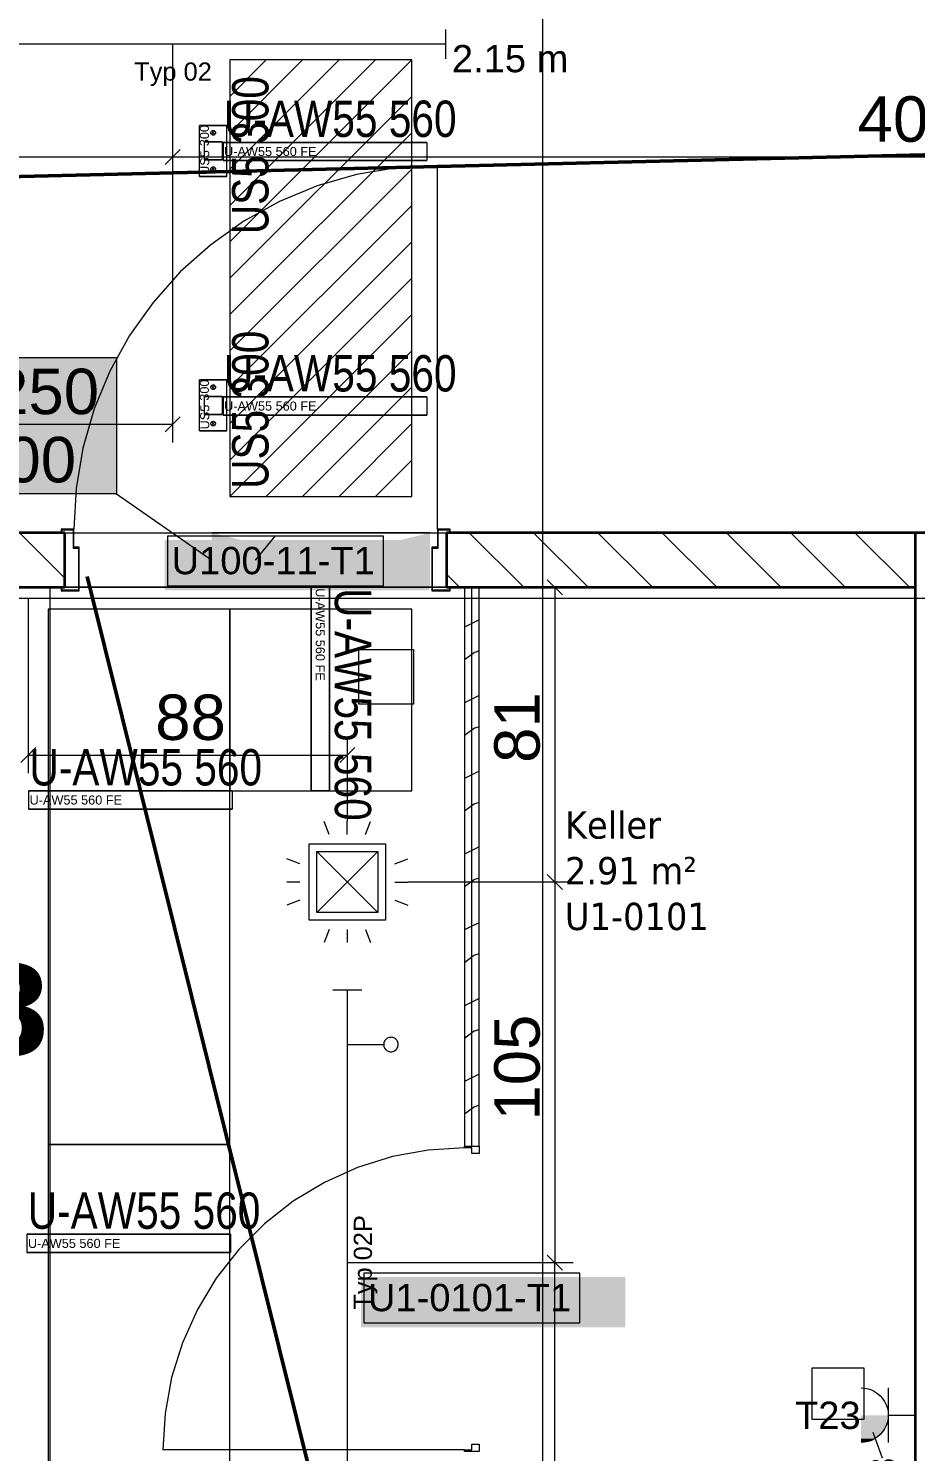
# Model space of a CAD drawing. Extents: x -1132 to 613, y -179 to 712.
# Drawn here: x -341.1 to -292.3, y 214.3 to 292.6 of the extents above; entities that cross this region are included whole.
import ezdxf
from ezdxf.lldxf.tags import DXFTag

# ---------------------------------------------------------------- set-up
doc = ezdxf.new("R2010")
doc.units = 0
doc.layers.get('0').update_dxf_attribs({"lineweight": 13})
for name, color, linetype, lineweight in [('A-AREA-____-IDEN', 7, 'Continuous', 5), ('A-DOOR-____-IDEN', 7, 'Continuous', 5), ('A-DOOR-____-OTLN', 7, 'Continuous', 9), ('A-DOOR-FRAM-MCUT', 7, 'Continuous', 9), ('A-DOOR-OPNG-OTLN', 7, 'Continuous', 9), ('A-FLOR-____-OTLN', 7, 'Continuous', 9), ('A-FLOR-____-OVHD', 7, 'Strichpunkt - Fein', 9), ('A-WALL-____-MCUT', 7, 'Continuous', 35), ('A-WALL-____-PATT', 7, 'Continuous', 35), ('A-WALL-FNSH-MCUT', 7, 'Continuous', 35), ('S-GRID-____-OTLN', 7, 'Continuous', 5)]:
    doc.layers.add(name, color=color, linetype=linetype, lineweight=lineweight)
for name, color, linetype, lineweight, true_color in [('EL01_VVV_Mass', 7, 'Continuous', 13, 0xb2b200), ('EL01_WAN_Aussparung Wand', 7, 'Continuous', 13, 0x7f5f3f), ('EL01_WAN_Aussparung Wand Text', 7, 'Continuous', 13, 0x7f5f3f), ('EL01_WAN_Kraft', 1, 'Continuous', 13, 0xff0000), ('EL01_WAN_Leuchten', 7, 'Continuous', 13, 0x0080ff), ('EL01_WAN_Leuchtentyp', 7, 'Continuous', 13, 0x0099ff), ('EL01_WAN_Licht', 7, 'Continuous', 13, 0x0080ff), ('EL01_WAN_Trassen', 40, 'Continuous', 13, 0xffbf00), ('EL01_WAN_Trassen Befestigung', 7, 'Continuous', 13, 0xb2b200), ('S-GRID-____-IDEN', 7, 'Continuous', 9, 0x5555aa), ('X_Geometrie', 3, 'Continuous', 50, 0x00ff00)]:
    doc.layers.add(name, color=color, linetype=linetype, lineweight=lineweight, true_color=true_color)
doc.styles.get("Standard").update_dxf_attribs({"font": 'arial.ttf'})
tags = doc.linetypes.add('_Rasterlinie_', pattern=[0.375, 0.2, -0.05, 0.075, -0.05]).pattern_tags.tags
tags[10:11] = [DXFTag(74, 4), DXFTag(75, 0), DXFTag(340, '0'), DXFTag(46, 1.0), DXFTag(50, 0.0), DXFTag(44, 0.0), DXFTag(45, 0.0)]
tags[8:9] = [DXFTag(74, 4), DXFTag(75, 0), DXFTag(340, '0'), DXFTag(46, 1.0), DXFTag(50, 0.0), DXFTag(44, 0.0), DXFTag(45, 0.0)]
tags[6:7] = [DXFTag(74, 4), DXFTag(75, 0), DXFTag(340, '0'), DXFTag(46, 1.0), DXFTag(50, 0.0), DXFTag(44, 0.0), DXFTag(45, 0.0)]
tags[4:5] = [DXFTag(74, 4), DXFTag(75, 0), DXFTag(340, '0'), DXFTag(46, 1.0), DXFTag(50, 0.0), DXFTag(44, 0.0), DXFTag(45, 0.0)]
tags = doc.linetypes.add('Grundrissdarstellung Sturz', pattern=[0.25, 0.15, -0.05, 0, -0.05]).pattern_tags.tags
tags[10:11] = [DXFTag(74, 4), DXFTag(75, 0), DXFTag(340, '0'), DXFTag(46, 1.0), DXFTag(50, 0.0), DXFTag(44, 0.0), DXFTag(45, 0.0)]
tags[8:9] = [DXFTag(74, 4), DXFTag(75, 0), DXFTag(340, '0'), DXFTag(46, 1.0), DXFTag(50, 0.0), DXFTag(44, 0.0), DXFTag(45, 0.0)]
tags[6:7] = [DXFTag(74, 4), DXFTag(75, 0), DXFTag(340, '0'), DXFTag(46, 1.0), DXFTag(50, 0.0), DXFTag(44, 0.0), DXFTag(45, 0.0)]
tags[4:5] = [DXFTag(74, 4), DXFTag(75, 0), DXFTag(340, '0'), DXFTag(46, 1.0), DXFTag(50, 0.0), DXFTag(44, 0.0), DXFTag(45, 0.0)]
tags = doc.linetypes.add('Strichpunkt - Fein', pattern=[0.2, 0.1, -0.05, 0, -0.05]).pattern_tags.tags
tags[10:11] = [DXFTag(74, 4), DXFTag(75, 0), DXFTag(340, '0'), DXFTag(46, 1.0), DXFTag(50, 0.0), DXFTag(44, 0.0), DXFTag(45, 0.0)]
tags[8:9] = [DXFTag(74, 4), DXFTag(75, 0), DXFTag(340, '0'), DXFTag(46, 1.0), DXFTag(50, 0.0), DXFTag(44, 0.0), DXFTag(45, 0.0)]
tags[6:7] = [DXFTag(74, 4), DXFTag(75, 0), DXFTag(340, '0'), DXFTag(46, 1.0), DXFTag(50, 0.0), DXFTag(44, 0.0), DXFTag(45, 0.0)]
tags[4:5] = [DXFTag(74, 4), DXFTag(75, 0), DXFTag(340, '0'), DXFTag(46, 1.0), DXFTag(50, 0.0), DXFTag(44, 0.0), DXFTag(45, 0.0)]

# ---------------------------------------------------------------- blocks, each defined once
blk = doc.blocks.new('Referenz-A0UNPDE96I', base_point=(-1115.886, -117.372))
at = {"layer": 'A-DOOR-____-IDEN', "color": 0, "linetype": 'Continuous', "ltscale": 0.13}
for p, q in [((-333.435, 264.715), (-321.595, 264.715)), ((-333.435, 261.935), (-333.435, 264.715)), ((-328.615, 263.378), (-327.515, 264.715)), ((-321.595, 264.715), (-321.595, 261.935)), ((-321.595, 261.935), (-333.435, 261.935)), ((-322.636, 224.181), (-310.796, 224.181)), ((-322.636, 221.401), (-322.636, 224.181)), ((-310.796, 224.181), (-310.796, 221.401)), ((-310.796, 221.401), (-322.636, 221.401))]:
    blk.add_line(p, q, dxfattribs=at)
at = {"layer": 'A-DOOR-____-IDEN', "color": 7, "linetype": 'Continuous', "ltscale": 0.13, "true_color": 0xffffff}
for points in [[(-333.61, 261.712), (-319.071, 261.712), (-333.61, 264.471)], [(-319.071, 261.712), (-333.61, 264.471), (-319.071, 264.471)], [(-322.811, 221.179), (-308.272, 221.179), (-322.811, 223.938)], [(-308.272, 221.179), (-322.811, 223.938), (-308.272, 223.938)]]:
    blk.add_solid(points, dxfattribs=at)
at = {"layer": 'A-DOOR-____-OTLN', "color": 0, "linetype": 'Grundrissdarstellung Sturz', "ltscale": 0.13}
for p, q in [((-339.115, 264.878), (-318.115, 264.878)), ((-339.115, 261.878), (-318.115, 261.878))]:
    blk.add_line(p, q, dxfattribs=at)
at = {"layer": 'A-DOOR-FRAM-MCUT', "color": 0, "linetype": 'Continuous', "ltscale": 0.13}
for p, q in [((-338.615, 265.078), (-339.315, 265.078)), ((-339.315, 265.078), (-339.315, 264.878)), ((-339.315, 264.878), (-339.275, 264.878)), ((-339.275, 264.878), (-339.275, 265.038)), ((-339.275, 265.038), (-338.655, 265.038)), ((-338.655, 265.038), (-338.655, 264.038)), ((-338.615, 264.078), (-338.615, 265.078)), ((-317.915, 265.078), (-318.615, 265.078)), ((-318.615, 265.078), (-318.615, 264.078)), ((-318.575, 264.038), (-318.575, 265.038)), ((-318.575, 265.038), (-317.955, 265.038)), ((-317.955, 265.038), (-317.955, 264.878)), ((-317.955, 264.878), (-317.915, 264.878)), ((-317.915, 264.878), (-317.915, 265.078)), ((-338.655, 264.038), (-338.355, 264.038)), ((-338.315, 264.078), (-338.615, 264.078)), ((-338.355, 264.038), (-338.355, 261.718)), ((-338.315, 261.678), (-338.315, 264.078)), ((-318.615, 264.078), (-318.915, 264.078)), ((-318.915, 264.078), (-318.915, 261.678)), ((-318.875, 261.718), (-318.875, 264.038)), ((-318.875, 264.038), (-318.575, 264.038)), ((-339.275, 261.878), (-339.315, 261.878)), ((-339.315, 261.878), (-339.315, 261.678)), ((-339.315, 261.678), (-338.315, 261.678)), ((-339.275, 261.718), (-339.275, 261.878)), ((-338.355, 261.718), (-339.275, 261.718)), ((-318.915, 261.678), (-317.915, 261.678)), ((-317.955, 261.718), (-318.875, 261.718)), ((-317.915, 261.878), (-317.955, 261.878)), ((-317.955, 261.878), (-317.955, 261.718)), ((-317.915, 261.678), (-317.915, 261.878)), ((-317.115, 231.145), (-316.315, 231.145)), ((-317.115, 231.045), (-317.115, 231.145)), ((-316.715, 231.045), (-317.115, 231.045)), ((-316.715, 230.745), (-316.715, 231.045)), ((-316.315, 231.145), (-316.315, 230.745)), ((-316.315, 230.745), (-316.715, 230.745)), ((-316.715, 214.745), (-316.315, 214.745)), ((-316.715, 214.445), (-316.715, 214.745)), ((-316.315, 214.745), (-316.315, 214.345)), ((-317.115, 214.445), (-316.715, 214.445)), ((-317.115, 214.345), (-317.115, 214.445)), ((-316.315, 214.345), (-317.115, 214.345))]:
    blk.add_line(p, q, dxfattribs=at)
at = {"layer": 'A-DOOR-OPNG-OTLN', "color": 0, "linetype": 'Continuous', "ltscale": 0.13}
for p, q in [((-320.854, 284.953), (-323.065, 284.577)), ((-318.615, 285.078), (-320.854, 284.953)), ((-318.615, 265.078), (-318.615, 285.078)), ((-323.065, 284.577), (-325.22, 283.956)), ((-325.22, 283.956), (-327.292, 283.098)), ((-327.292, 283.098), (-329.255, 282.013)), ((-329.255, 282.013), (-331.084, 280.715)), ((-331.084, 280.715), (-332.757, 279.22)), ((-332.757, 279.22), (-334.251, 277.548)), ((-334.251, 277.548), (-335.549, 275.719)), ((-335.549, 275.719), (-336.634, 273.756)), ((-336.634, 273.756), (-337.492, 271.684)), ((-337.492, 271.684), (-338.113, 269.529)), ((-338.113, 269.529), (-338.489, 267.318)), ((-338.489, 267.318), (-338.615, 265.078)), ((-319.116, 230.924), (-321.087, 230.563)), ((-317.115, 231.045), (-319.116, 230.924)), ((-321.087, 230.563), (-323.001, 229.966)), ((-323.001, 229.966), (-324.829, 229.144)), ((-324.829, 229.144), (-326.545, 228.107)), ((-326.545, 228.107), (-328.122, 226.87)), ((-328.122, 226.87), (-329.54, 225.453)), ((-329.54, 225.453), (-330.776, 223.875)), ((-330.776, 223.875), (-331.813, 222.159)), ((-331.813, 222.159), (-332.636, 220.331)), ((-332.636, 220.331), (-333.232, 218.418)), ((-333.232, 218.418), (-333.594, 216.446)), ((-333.594, 216.446), (-333.715, 214.445)), ((-317.115, 214.445), (-333.715, 214.445))]:
    blk.add_line(p, q, dxfattribs=at)
at = {"layer": 'A-FLOR-____-OTLN', "color": 0, "linetype": 'Continuous', "ltscale": 0.13}
for p, q in [((-339.115, 264.878), (-338.655, 264.878)), ((-338.615, 264.878), (-318.615, 264.878)), ((-318.575, 264.878), (-318.115, 264.878)), ((-338.355, 261.878), (-339.115, 261.878)), ((-318.915, 261.878), (-338.315, 261.878)), ((-318.115, 261.878), (-318.875, 261.878))]:
    blk.add_line(p, q, dxfattribs=at)
at = {"layer": 'A-FLOR-____-OVHD', "color": 0, "linetype": 'Strichpunkt - Fein', "ltscale": 0.13}
blk.add_line((-339.915, 149.278), (-339.915, 261.878), dxfattribs=at)
at = {"layer": 'A-WALL-____-MCUT', "color": 0, "linetype": 'Continuous', "ltscale": 0.35}
for p, q in [((-339.115, 264.878), (-362.115, 264.878)), ((-339.115, 261.878), (-339.115, 264.878)), ((-318.115, 264.878), (-318.115, 261.878)), ((-129.215, 264.878), (-318.115, 264.878)), ((-292.315, 78.478), (-292.315, 264.878)), ((-362.115, 261.878), (-339.115, 261.878)), ((-318.115, 261.878), (-292.315, 261.878))]:
    blk.add_line(p, q, dxfattribs=at)
at = {"layer": 'A-WALL-____-MCUT', "color": 0, "linetype": 'Continuous', "lineweight": 9, "ltscale": 0.13}
blk.add_line((-316.715, 231.145), (-316.715, 261.878), dxfattribs=at)
at = {"layer": 'A-WALL-____-PATT', "color": 0, "linetype": 'Continuous', "lineweight": 9, "ltscale": 0.13}
for p, q in [((-341.608, 264.878), (-339.115, 262.385)), ((-316.86, 264.878), (-313.86, 261.878)), ((-313.324, 264.878), (-310.324, 261.878)), ((-309.789, 264.878), (-306.789, 261.878)), ((-306.253, 264.878), (-303.253, 261.878)), ((-302.717, 264.878), (-299.717, 261.878)), ((-299.182, 264.878), (-296.182, 261.878)), ((-295.646, 264.878), (-292.646, 261.878)), ((-318.115, 262.598), (-317.395, 261.878)), ((-316.715, 259.891), (-317.115, 259.691)), ((-316.315, 260.091), (-316.715, 259.891)), ((-316.57, 258.298), (-316.715, 258.189)), ((-316.315, 258.375), (-316.555, 258.295)), ((-316.715, 258.189), (-317.115, 257.889)), ((-316.715, 255.726), (-317.115, 255.526)), ((-316.315, 255.926), (-316.715, 255.726)), ((-316.715, 254.024), (-317.115, 253.724)), ((-316.57, 254.133), (-316.715, 254.024)), ((-316.315, 254.21), (-316.555, 254.13)), ((-316.715, 251.561), (-317.115, 251.361)), ((-316.315, 251.761), (-316.715, 251.561)), ((-316.715, 249.859), (-317.115, 249.559)), ((-316.569, 249.968), (-316.715, 249.859)), ((-316.315, 250.045), (-316.555, 249.965)), ((-316.715, 247.396), (-317.115, 247.196)), ((-316.315, 247.596), (-316.715, 247.396)), ((-316.569, 245.804), (-316.715, 245.694)), ((-316.315, 245.881), (-316.555, 245.801)), ((-316.715, 245.694), (-317.115, 245.394)), ((-316.315, 243.432), (-316.715, 243.232)), ((-316.715, 243.232), (-317.115, 243.032)), ((-316.715, 241.529), (-317.115, 241.229)), ((-316.568, 241.639), (-316.715, 241.529)), ((-316.315, 241.716), (-316.554, 241.636)), ((-316.715, 239.067), (-317.115, 238.867)), ((-316.315, 239.267), (-316.715, 239.067)), ((-316.715, 237.364), (-317.115, 237.064)), ((-316.568, 237.474), (-316.715, 237.364)), ((-316.315, 237.551), (-316.554, 237.471)), ((-316.715, 234.902), (-317.115, 234.702)), ((-316.315, 235.102), (-316.715, 234.902)), ((-316.567, 233.31), (-316.715, 233.199)), ((-316.315, 233.386), (-316.554, 233.307)), ((-316.715, 233.199), (-317.115, 232.899))]:
    blk.add_line(p, q, dxfattribs=at)
at = {"layer": 'A-WALL-FNSH-MCUT', "color": 0, "linetype": 'Continuous', "lineweight": 9, "ltscale": 0.13}
for p, q in [((-317.115, 261.878), (-317.115, 231.145)), ((-316.315, 231.145), (-316.315, 261.878)), ((-317.115, 231.145), (-316.315, 231.145))]:
    blk.add_line(p, q, dxfattribs=at)
at = {"layer": 'S-GRID-____-OTLN', "color": 0, "linetype": '_Rasterlinie_', "ltscale": 0.13}
for p, q in [((-312.815, -113.603), (-312.815, 631.478)), ((-1107.612, 261.278), (119.376, 261.278))]:
    blk.add_line(p, q, dxfattribs=at)
at = {"layer": 'X_Geometrie', "color": 0, "linetype": 'Continuous', "ltscale": 0.5}
for p, q in [((-1107.612, 266.122), (-130.744, 289.528)), ((-337.869, 262.472), (-292.753, 81.17))]:
    blk.add_line(p, q, dxfattribs=at)
at = {"layer": 'A-AREA-____-IDEN', "color": 0, "linetype": 'Continuous', "ltscale": 0.13, "char_height": 1.5, "attachment_point": 1}
for s, insert in [('{\\W0.9;\\fVerdana;Keller}', (-311.602, 249.554)), ('{\\W0.9;\\fVerdana;2.91 m²}', (-311.602, 247.041)), ('{\\W0.9;\\fVerdana;U1-0101}', (-311.602, 244.527))]:
    blk.add_mtext(s, dxfattribs=dict(at, insert=insert))
at = {"layer": 'A-DOOR-____-IDEN', "color": 0, "linetype": 'Continuous', "ltscale": 0.13, "char_height": 1.5, "attachment_point": 1}
for s, insert in [('{\\fArial;U100-11-T1}', (-333.235, 264.096)), ('{\\fArial;U1-0101-T1}', (-322.436, 223.563))]:
    blk.add_mtext(s, dxfattribs=dict(at, insert=insert))
at = {"layer": 'S-GRID-____-IDEN', "color": 0, "linetype": 'Continuous', "lineweight": 5, "ltscale": 0.13, "insert": (-349.545, 241.161), "char_height": 5, "attachment_point": 1}
blk.add_mtext('{\\fVerdana|b1|i0;S8}', dxfattribs=at)
blk = doc.blocks.new('IfcObject-A0UNPDK96I', base_point=(-325.557, 249.326))
at = {"layer": 'EL01_WAN_Trassen', "linetype": 'ByBlock', "lineweight": -2, "ltscale": 0.13}
for p, q in [((-324.557, 261.878), (-325.557, 261.878)), ((-324.557, 261.878), (-325.557, 261.878)), ((-325.557, 261.878), (-325.557, 250.678)), ((-325.557, 250.678), (-325.557, 261.878)), ((-325.557, 261.878), (-325.557, 261.878)), ((-324.557, 261.878), (-324.557, 250.678)), ((-324.557, 250.678), (-324.557, 261.878)), ((-324.557, 261.878), (-324.557, 261.878)), ((-324.557, 250.678), (-325.557, 250.678)), ((-324.557, 250.678), (-325.557, 250.678)), ((-325.557, 250.678), (-325.557, 250.678)), ((-324.557, 250.678), (-324.557, 250.678))]:
    blk.add_line(p, q, dxfattribs=at)
at = {"layer": 'EL01_WAN_Trassen', "lineweight": -2, "attachment_point": 1, "rotation": 270}
for s, insert, char_height in [('{\\fArial;U-AW55 560 FE}', (-324.807, 261.823), 0.5), ('{\\W0.8;\\fArial;U-AW55 560}', (-322.257, 261.832), 2)]:
    blk.add_mtext(s, dxfattribs=dict(at, insert=insert, char_height=char_height))
blk = doc.blocks.new('IfcObject-A0UNPDKJ6I', base_point=(-330.401, 285.345))
at = {"layer": 'EL01_WAN_Trassen', "linetype": 'ByBlock', "lineweight": -2, "ltscale": 0.13}
for p, q in [((-330.401, 286.345), (-330.401, 285.345)), ((-330.401, 286.345), (-330.401, 285.345)), ((-330.401, 286.345), (-319.201, 286.345)), ((-319.201, 286.345), (-330.401, 286.345)), ((-330.401, 286.345), (-330.401, 286.345)), ((-319.201, 286.345), (-319.201, 285.345)), ((-319.201, 286.345), (-319.201, 285.345)), ((-319.201, 286.345), (-319.201, 286.345)), ((-330.401, 285.345), (-319.201, 285.345)), ((-319.201, 285.345), (-330.401, 285.345)), ((-330.401, 285.345), (-330.401, 285.345)), ((-319.201, 285.345), (-319.201, 285.345))]:
    blk.add_line(p, q, dxfattribs=at)
at = {"layer": 'EL01_WAN_Trassen', "lineweight": -2, "attachment_point": 1}
for s, insert, char_height in [('{\\W0.8;\\fArial;U-AW55 560}', (-330.354, 288.646), 2), ('{\\fArial;U-AW55 560 FE}', (-330.346, 286.095), 0.5)]:
    blk.add_mtext(s, dxfattribs=dict(at, insert=insert, char_height=char_height))
blk = doc.blocks.new('Kabelkanal-A0UNPDLB6I', base_point=(-330.025, 250.678))
at = {"color": 0, "linetype": 'ByBlock', "lineweight": -2, "ltscale": 0.13}
for p, q in [((-320.025, 260.678), (-330.025, 260.678)), ((-330.025, 260.678), (-330.025, 250.678)), ((-320.025, 250.678), (-320.025, 260.678)), ((-330.025, 250.678), (-320.025, 250.678))]:
    blk.add_line(p, q, dxfattribs=at)
blk = doc.blocks.new('IfcObject-A0UNPDM56I', base_point=(-330.401, 271.346))
at = {"layer": 'EL01_WAN_Trassen', "linetype": 'ByBlock', "lineweight": -2, "ltscale": 0.13}
for p, q in [((-330.401, 272.346), (-330.401, 271.346)), ((-330.401, 272.346), (-330.401, 271.346)), ((-330.401, 272.346), (-319.201, 272.346)), ((-319.201, 272.346), (-330.401, 272.346)), ((-330.401, 272.346), (-330.401, 272.346)), ((-319.201, 272.346), (-319.201, 271.346)), ((-319.201, 272.346), (-319.201, 271.346)), ((-319.201, 272.346), (-319.201, 272.346)), ((-330.401, 271.346), (-319.201, 271.346)), ((-319.201, 271.346), (-330.401, 271.346)), ((-330.401, 271.346), (-330.401, 271.346)), ((-319.201, 271.346), (-319.201, 271.346))]:
    blk.add_line(p, q, dxfattribs=at)
at = {"layer": 'EL01_WAN_Trassen', "lineweight": -2, "attachment_point": 1}
for s, insert, char_height in [('{\\W0.8;\\fArial;U-AW55 560}', (-330.354, 274.646), 2), ('{\\fArial;U-AW55 560 FE}', (-330.346, 272.096), 0.5)]:
    blk.add_mtext(s, dxfattribs=dict(at, insert=insert, char_height=char_height))
blk = doc.blocks.new('Kabelkanal-A0UNPDM96I', base_point=(-340.025, 231.238))
at = {"color": 0, "linetype": 'ByBlock', "lineweight": -2, "ltscale": 0.13}
for p, q in [((-330.025, 260.678), (-340.025, 260.678)), ((-340.025, 260.678), (-340.025, 231.238)), ((-330.025, 231.238), (-330.025, 260.678)), ((-340.025, 231.238), (-330.025, 231.238))]:
    blk.add_line(p, q, dxfattribs=at)
blk = doc.blocks.new('IfcObject-A0UNPDMT6I', base_point=(-341.192, 225.293))
at = {"layer": 'EL01_WAN_Trassen', "linetype": 'ByBlock', "lineweight": -2, "ltscale": 0.13}
for p, q in [((-341.192, 226.293), (-341.192, 225.293)), ((-341.192, 226.293), (-341.192, 225.293)), ((-341.192, 226.293), (-329.992, 226.293)), ((-329.992, 226.293), (-341.192, 226.293)), ((-341.192, 226.293), (-341.192, 226.293)), ((-329.992, 226.293), (-329.992, 225.293)), ((-329.992, 226.293), (-329.992, 225.293)), ((-329.992, 226.293), (-329.992, 226.293)), ((-341.192, 225.293), (-329.992, 225.293)), ((-329.992, 225.293), (-341.192, 225.293)), ((-341.192, 225.293), (-341.192, 225.293)), ((-329.992, 225.293), (-329.992, 225.293))]:
    blk.add_line(p, q, dxfattribs=at)
at = {"layer": 'EL01_WAN_Trassen', "lineweight": -2, "attachment_point": 1}
for s, insert, char_height in [('{\\W0.8;\\fArial;U-AW55 560}', (-341.146, 228.594), 2), ('{\\fArial;U-AW55 560 FE}', (-341.137, 226.043), 0.5)]:
    blk.add_mtext(s, dxfattribs=dict(at, insert=insert, char_height=char_height))
blk = doc.blocks.new('Kabelkanal-A0UNPDNH6I', base_point=(-340.025, 171.238))
at = {"color": 0, "linetype": 'ByBlock', "lineweight": -2, "ltscale": 0.13}
for p, q in [((-330.025, 231.238), (-340.025, 231.238)), ((-340.025, 231.238), (-340.025, 171.238)), ((-330.025, 171.238), (-330.025, 231.238)), ((-340.025, 171.238), (-330.025, 171.238))]:
    blk.add_line(p, q, dxfattribs=at)
blk = doc.blocks.new('IfcObject-A0UNPDNV6I', base_point=(-341.1, 249.678))
at = {"layer": 'EL01_WAN_Trassen', "linetype": 'ByBlock', "lineweight": -2, "ltscale": 0.13}
for p, q in [((-341.1, 250.678), (-341.1, 249.678)), ((-341.1, 250.678), (-341.1, 249.678)), ((-341.1, 250.678), (-329.9, 250.678)), ((-329.9, 250.678), (-341.1, 250.678)), ((-341.1, 250.678), (-341.1, 250.678)), ((-329.9, 250.678), (-329.9, 249.678)), ((-329.9, 250.678), (-329.9, 249.678)), ((-329.9, 250.678), (-329.9, 250.678)), ((-341.1, 249.678), (-329.9, 249.678)), ((-329.9, 249.678), (-341.1, 249.678)), ((-341.1, 249.678), (-341.1, 249.678)), ((-329.9, 249.678), (-329.9, 249.678))]:
    blk.add_line(p, q, dxfattribs=at)
at = {"layer": 'EL01_WAN_Trassen', "lineweight": -2, "attachment_point": 1}
for s, insert, char_height in [('{\\W0.8;\\fArial;U-AW55 560}', (-341.053, 252.978), 2), ('{\\fArial;U-AW55 560 FE}', (-341.045, 250.428), 0.5)]:
    blk.add_mtext(s, dxfattribs=dict(at, insert=insert, char_height=char_height))
blk = doc.blocks.new('Kabelkanal-A0UNPDOJ6I', base_point=(-330.025, 266.878))
at = {"color": 0, "linetype": 'ByBlock', "lineweight": -2, "ltscale": 0.13}
for p, q in [((-320.025, 290.878), (-330.025, 290.878)), ((-330.025, 290.878), (-330.025, 266.878)), ((-320.025, 266.878), (-320.025, 290.878)), ((-330.025, 266.878), (-320.025, 266.878))]:
    blk.add_line(p, q, dxfattribs=at)
at = {"color": 0, "linetype": 'ByBlock', "lineweight": 18, "ltscale": 0.18}
for p, q in [((-320.025, 290.878), (-330.025, 280.878)), ((-330.025, 282.878), (-322.025, 290.878)), ((-330.025, 284.878), (-324.025, 290.878)), ((-330.025, 286.878), (-326.025, 290.878)), ((-330.025, 288.878), (-328.025, 290.878)), ((-320.025, 288.878), (-330.025, 278.878)), ((-320.025, 286.878), (-330.025, 276.878)), ((-320.025, 284.878), (-330.025, 274.878)), ((-320.025, 282.878), (-330.025, 272.878)), ((-320.025, 280.878), (-330.025, 270.878)), ((-320.025, 278.878), (-330.025, 268.878)), ((-320.025, 276.878), (-330.025, 266.878)), ((-320.025, 274.878), (-328.025, 266.878)), ((-320.025, 272.878), (-326.025, 266.878)), ((-320.025, 270.878), (-324.025, 266.878)), ((-320.025, 268.878), (-322.025, 266.878))]:
    blk.add_line(p, q, dxfattribs=at)
blk = doc.blocks.new('IfcObject-A0UNPDPX6I', base_point=(-331.694, 281.294))
at = {"layer": 'EL01_WAN_Trassen', "linetype": 'ByBlock', "lineweight": -2, "ltscale": 0.13}
for p, q in [((-331.694, 284.478), (-331.694, 287.278)), ((-331.694, 284.478), (-331.694, 287.278)), ((-330.194, 287.278), (-331.694, 287.278)), ((-331.694, 287.278), (-331.694, 287.278)), ((-331.694, 287.278), (-330.194, 287.278)), ((-330.194, 284.478), (-330.194, 287.278)), ((-330.194, 284.478), (-330.194, 287.278)), ((-330.194, 287.278), (-330.194, 287.278)), ((-331.074, 286.878), (-331.07, 286.911)), ((-331.07, 286.844), (-331.074, 286.878)), ((-331.07, 286.911), (-331.057, 286.943)), ((-331.057, 286.813), (-331.07, 286.844)), ((-331.057, 286.943), (-331.036, 286.97)), ((-331.036, 286.786), (-331.057, 286.813)), ((-331.036, 286.97), (-331.009, 286.99)), ((-331.036, 286.786), (-330.852, 286.97)), ((-330.852, 286.786), (-331.036, 286.97)), ((-331.009, 286.765), (-331.036, 286.786)), ((-331.009, 286.99), (-330.978, 287.003)), ((-330.978, 286.752), (-331.009, 286.765)), ((-330.978, 287.003), (-330.944, 287.008)), ((-330.944, 286.748), (-330.978, 286.752)), ((-330.944, 287.008), (-330.911, 287.003)), ((-330.911, 286.752), (-330.944, 286.748)), ((-330.911, 287.003), (-330.879, 286.99)), ((-330.879, 286.765), (-330.911, 286.752)), ((-330.879, 286.99), (-330.852, 286.97)), ((-330.852, 286.786), (-330.879, 286.765)), ((-330.852, 286.97), (-330.832, 286.943)), ((-330.832, 286.813), (-330.852, 286.786)), ((-330.832, 286.943), (-330.819, 286.911)), ((-330.819, 286.844), (-330.832, 286.813)), ((-330.819, 286.911), (-330.814, 286.878)), ((-330.814, 286.878), (-330.819, 286.844)), ((-331.444, 286.378), (-331.444, 285.378)), ((-331.444, 286.378), (-331.444, 285.378)), ((-330.444, 286.378), (-331.444, 286.378)), ((-331.444, 286.378), (-331.444, 286.378)), ((-331.444, 286.378), (-330.444, 286.378)), ((-330.444, 286.378), (-330.444, 285.378)), ((-330.444, 286.378), (-330.444, 285.378)), ((-330.444, 286.378), (-330.444, 286.378)), ((-330.444, 285.378), (-331.444, 285.378)), ((-331.444, 285.378), (-331.444, 285.378)), ((-331.444, 285.378), (-330.444, 285.378)), ((-331.074, 284.878), (-331.07, 284.911)), ((-331.07, 284.911), (-331.057, 284.943)), ((-331.057, 284.943), (-331.036, 284.97)), ((-331.036, 284.97), (-331.009, 284.99)), ((-330.852, 284.97), (-331.036, 284.786)), ((-330.852, 284.786), (-331.036, 284.97)), ((-331.009, 284.99), (-330.978, 285.003)), ((-330.978, 285.003), (-330.944, 285.008)), ((-330.944, 285.008), (-330.911, 285.003)), ((-330.911, 285.003), (-330.879, 284.99)), ((-330.879, 284.99), (-330.852, 284.97)), ((-330.852, 284.97), (-330.832, 284.943)), ((-330.832, 284.943), (-330.819, 284.911)), ((-330.819, 284.911), (-330.814, 284.878)), ((-330.444, 285.378), (-330.444, 285.378)), ((-330.194, 284.478), (-331.694, 284.478)), ((-331.694, 284.478), (-331.694, 284.478)), ((-331.694, 284.478), (-330.194, 284.478)), ((-331.07, 284.844), (-331.074, 284.878)), ((-331.057, 284.813), (-331.07, 284.844)), ((-331.036, 284.786), (-331.057, 284.813)), ((-331.009, 284.765), (-331.036, 284.786)), ((-330.978, 284.752), (-331.009, 284.765)), ((-330.944, 284.748), (-330.978, 284.752)), ((-330.911, 284.752), (-330.944, 284.748)), ((-330.879, 284.765), (-330.911, 284.752)), ((-330.852, 284.786), (-330.879, 284.765)), ((-330.832, 284.813), (-330.852, 284.786)), ((-330.819, 284.844), (-330.832, 284.813)), ((-330.814, 284.878), (-330.819, 284.844)), ((-330.194, 284.478), (-330.194, 284.478))]:
    blk.add_line(p, q, dxfattribs=at)
at = {"layer": 'EL01_WAN_Trassen', "lineweight": -2, "attachment_point": 1, "rotation": 90}
for s, insert, char_height in [('{\\W0.8;\\fArial;US5 300}', (-329.905, 281.294), 2), ('{\\fArial;300}', (-331.682, 286.137), 0.5), ('{\\fArial;US5}', (-331.66, 284.558), 0.5)]:
    blk.add_mtext(s, dxfattribs=dict(at, insert=insert, char_height=char_height))
blk = doc.blocks.new('Wanddurchbruch-A0UNPDR16I', base_point=(-331.025, 261.878))
at = {"color": 0, "linetype": 'ByBlock', "lineweight": -2, "ltscale": 0.13}
for p, q in [((-319.025, 264.878), (-331.025, 264.878)), ((-319.025, 261.878), (-331.025, 261.878))]:
    blk.add_line(p, q, dxfattribs=at)
for points in [[(-325.025, 263.378), (-331.025, 263.378), (-331.025, 264.878)], [(-319.025, 263.378), (-325.025, 263.378), (-319.025, 264.878)], [(-331.025, 261.878), (-325.025, 263.378), (-331.025, 263.378)], [(-319.025, 261.878), (-319.025, 263.378), (-325.025, 263.378)]]:
    blk.add_solid(points, dxfattribs=at)
blk = doc.blocks.new('Durchbruch beschriften-A0UNPDR36I', base_point=(-362.532, 263.378))
at = {"color": 0, "linetype": 'ByBlock', "lineweight": -2, "ltscale": 0.13}
for p, q in [((-362.532, 267.024), (-362.532, 274.524)), ((-362.532, 274.524), (-336.265, 274.524)), ((-357.412, 267.024), (-357.412, 274.524)), ((-336.265, 274.524), (-336.265, 267.024)), ((-336.265, 267.024), (-362.532, 267.024)), ((-336.265, 267.024), (-331.025, 263.378))]:
    blk.add_line(p, q, dxfattribs=at)
at = {"color": 7, "linetype": 'ByBlock', "lineweight": -2, "ltscale": 0.13, "true_color": 0xffffff}
for points in [[(-362.532, 267.024), (-336.265, 267.024), (-362.532, 274.524)], [(-336.265, 267.024), (-362.532, 274.524), (-336.265, 274.524)]]:
    blk.add_solid(points, dxfattribs=at)
at = {"color": 0, "linetype": 'ByBlock', "lineweight": -2, "ltscale": 0.13, "char_height": 2.5, "attachment_point": 1}
for s, insert in [('{\\fArial; WA 600/250 }', (-357.412, 273.899)), ('{\\fArial; OKRD=100 }', (-357.412, 270.149))]:
    blk.add_mtext(s, dxfattribs=dict(at, insert=insert))
at = {"color": 40, "linetype": 'ByBlock', "lineweight": -2, "ltscale": 0.13, "true_color": 0xffbf00, "insert": (-361.369, 272.274), "char_height": 3, "attachment_point": 1}
blk.add_mtext('{\\fArial;E}', dxfattribs=at)
blk = doc.blocks.new('IfcObject-A0UNPDRD6I', base_point=(-331.694, 267.294))
at = {"layer": 'EL01_WAN_Trassen', "linetype": 'ByBlock', "lineweight": -2, "ltscale": 0.13}
for p, q in [((-331.694, 270.478), (-331.694, 273.278)), ((-331.694, 270.478), (-331.694, 273.278)), ((-330.194, 273.278), (-331.694, 273.278)), ((-331.694, 273.278), (-331.694, 273.278)), ((-331.694, 273.278), (-330.194, 273.278)), ((-330.194, 270.478), (-330.194, 273.278)), ((-330.194, 270.478), (-330.194, 273.278)), ((-330.194, 273.278), (-330.194, 273.278)), ((-331.444, 272.378), (-331.444, 271.378)), ((-331.444, 272.378), (-331.444, 271.378)), ((-330.444, 272.378), (-331.444, 272.378)), ((-331.444, 272.378), (-331.444, 272.378)), ((-331.444, 272.378), (-330.444, 272.378)), ((-331.074, 272.878), (-331.07, 272.912)), ((-331.07, 272.845), (-331.074, 272.878)), ((-331.07, 272.912), (-331.057, 272.943)), ((-331.057, 272.813), (-331.07, 272.845)), ((-331.057, 272.943), (-331.036, 272.97)), ((-331.036, 272.786), (-331.057, 272.813)), ((-331.036, 272.97), (-331.009, 272.991)), ((-331.036, 272.786), (-330.852, 272.97)), ((-330.852, 272.786), (-331.036, 272.97)), ((-331.009, 272.766), (-331.036, 272.786)), ((-331.009, 272.991), (-330.978, 273.004)), ((-330.978, 272.753), (-331.009, 272.766)), ((-330.978, 273.004), (-330.944, 273.008)), ((-330.944, 272.748), (-330.978, 272.753)), ((-330.944, 273.008), (-330.911, 273.004)), ((-330.911, 272.753), (-330.944, 272.748)), ((-330.911, 273.004), (-330.879, 272.991)), ((-330.879, 272.766), (-330.911, 272.753)), ((-330.879, 272.991), (-330.852, 272.97)), ((-330.852, 272.786), (-330.879, 272.766)), ((-330.852, 272.97), (-330.832, 272.943)), ((-330.832, 272.813), (-330.852, 272.786)), ((-330.832, 272.943), (-330.819, 272.912)), ((-330.819, 272.845), (-330.832, 272.813)), ((-330.819, 272.912), (-330.814, 272.878)), ((-330.814, 272.878), (-330.819, 272.845)), ((-330.444, 272.378), (-330.444, 271.378)), ((-330.444, 272.378), (-330.444, 271.378)), ((-330.444, 272.378), (-330.444, 272.378)), ((-330.444, 271.378), (-331.444, 271.378)), ((-331.444, 271.378), (-331.444, 271.378)), ((-331.444, 271.378), (-330.444, 271.378)), ((-331.074, 270.878), (-331.07, 270.912)), ((-331.07, 270.845), (-331.074, 270.878)), ((-331.07, 270.912), (-331.057, 270.943)), ((-331.057, 270.813), (-331.07, 270.845)), ((-331.057, 270.943), (-331.036, 270.97)), ((-331.036, 270.786), (-331.057, 270.813)), ((-331.036, 270.97), (-331.009, 270.991)), ((-330.852, 270.97), (-331.036, 270.786)), ((-330.852, 270.786), (-331.036, 270.97)), ((-331.009, 270.991), (-330.978, 271.004)), ((-330.978, 271.004), (-330.944, 271.008)), ((-330.944, 271.008), (-330.911, 271.004)), ((-330.911, 271.004), (-330.879, 270.991)), ((-330.879, 270.991), (-330.852, 270.97)), ((-330.852, 270.97), (-330.832, 270.943)), ((-330.832, 270.813), (-330.852, 270.786)), ((-330.832, 270.943), (-330.819, 270.912)), ((-330.819, 270.845), (-330.832, 270.813)), ((-330.819, 270.912), (-330.814, 270.878)), ((-330.814, 270.878), (-330.819, 270.845)), ((-330.444, 271.378), (-330.444, 271.378)), ((-330.194, 270.478), (-331.694, 270.478)), ((-331.694, 270.478), (-331.694, 270.478)), ((-331.694, 270.478), (-330.194, 270.478)), ((-331.009, 270.766), (-331.036, 270.786)), ((-330.978, 270.753), (-331.009, 270.766)), ((-330.944, 270.748), (-330.978, 270.753)), ((-330.911, 270.753), (-330.944, 270.748)), ((-330.879, 270.766), (-330.911, 270.753)), ((-330.852, 270.786), (-330.879, 270.766)), ((-330.194, 270.478), (-330.194, 270.478))]:
    blk.add_line(p, q, dxfattribs=at)
at = {"layer": 'EL01_WAN_Trassen', "lineweight": -2, "attachment_point": 1, "rotation": 90}
for s, insert, char_height in [('{\\W0.8;\\fArial;US5 300}', (-329.905, 267.294), 2), ('{\\fArial;300}', (-331.682, 272.138), 0.5), ('{\\fArial;US5}', (-331.66, 270.559), 0.5)]:
    blk.add_mtext(s, dxfattribs=dict(at, insert=insert, char_height=char_height))
blk = doc.blocks.new('Deckendose UP-A0UNPE0R6I', base_point=(-322.931, 255.455))
at = {"color": 0, "lineweight": -2}
for p, q in [((-322.931, 258.455), (-319.931, 258.455)), ((-322.931, 255.455), (-322.931, 258.455)), ((-319.931, 258.455), (-319.931, 255.455)), ((-319.931, 255.455), (-322.931, 255.455))]:
    blk.add_line(p, q, dxfattribs=at)
blk = doc.blocks.new('Maß-A0UNPE1J6I', base_point=(-333.588, 284.547))
at = {"color": 0, "lineweight": -2}
for p, q in [((-333.174, 284.547), (-333.174, 291.746)), ((-252.174, 284.547), (-252.174, 291.746)), ((-332.761, 285.961), (-333.588, 285.133)), ((-251.761, 285.961), (-252.588, 285.133)), ((-333.174, 285.547), (-252.174, 285.547))]:
    blk.add_line(p, q, dxfattribs=at)
at = {"color": 0, "lineweight": -2, "insert": (-295.496, 288.88), "char_height": 2.5, "attachment_point": 1}
blk.add_mtext('{\\fArial;405}', dxfattribs=at)
blk = doc.blocks.new('Maß-A0UNPE4T6I', base_point=(-323.569, 150.681))
at = {"color": 0, "lineweight": -2}
for p, q in [((-311.154, 224.729), (-323.569, 224.729)), ((-312.568, 225.142), (-311.741, 224.315)), ((-312.154, 151.095), (-312.154, 224.729)), ((-311.154, 151.095), (-323.381, 151.095)), ((-312.568, 151.509), (-311.741, 150.681))]:
    blk.add_line(p, q, dxfattribs=at)
at = {"color": 0, "lineweight": -2, "insert": (-315.488, 185.151), "char_height": 2.5, "attachment_point": 1, "rotation": 90}
blk.add_mtext('{\\fArial;368}', dxfattribs=at)
blk = doc.blocks.new('Steckdose T23_ AP_ 3-fach-A0UNPEFV6I', base_point=(-298.945, 212.845))
at = {"color": 0, "lineweight": -2}
for p, q in [((-295.313, 217.845), (-295.117, 217.832)), ((-295.117, 217.832), (-294.924, 217.794)), ((-294.924, 217.794), (-294.739, 217.731)), ((-294.739, 217.731), (-294.563, 217.644)), ((-294.563, 217.644), (-294.4, 217.535)), ((-293.813, 217.845), (-293.813, 214.845)), ((-294.4, 217.535), (-294.252, 217.406)), ((-294.252, 217.406), (-294.123, 217.258)), ((-294.123, 217.258), (-294.014, 217.095)), ((-294.014, 217.095), (-293.927, 216.919)), ((-293.927, 216.919), (-293.864, 216.733)), ((-293.864, 216.733), (-293.825, 216.541)), ((-293.825, 216.149), (-293.864, 215.957)), ((-293.825, 216.541), (-293.813, 216.345)), ((-293.813, 216.345), (-293.825, 216.149)), ((-293.813, 216.345), (-292.313, 216.345)), ((-294.666, 215.419), (-294.158, 214.002)), ((-294.252, 215.284), (-294.4, 215.155)), ((-294.123, 215.432), (-294.252, 215.284)), ((-294.014, 215.595), (-294.123, 215.432)), ((-293.927, 215.771), (-294.014, 215.595)), ((-293.864, 215.957), (-293.927, 215.771)), ((-295.117, 214.858), (-295.313, 214.845)), ((-294.924, 214.896), (-295.117, 214.858)), ((-294.739, 214.959), (-294.924, 214.896)), ((-294.563, 215.046), (-294.739, 214.959)), ((-294.4, 215.155), (-294.563, 215.046))]:
    blk.add_line(p, q, dxfattribs=at)
for points in [[(-293.864, 215.957), (-295.313, 215.957), (-293.813, 216.345)], [(-295.313, 215.957), (-293.813, 216.345), (-295.313, 216.345)], [(-294.014, 215.595), (-295.313, 215.595), (-293.864, 215.957)], [(-295.313, 215.595), (-293.864, 215.957), (-295.313, 215.957)], [(-294.252, 215.284), (-295.313, 215.284), (-294.014, 215.595)], [(-295.313, 215.284), (-294.014, 215.595), (-295.313, 215.595)], [(-294.563, 215.046), (-295.313, 215.046), (-294.252, 215.284)], [(-295.313, 215.046), (-294.252, 215.284), (-295.313, 215.284)], [(-294.924, 214.896), (-295.313, 214.896), (-294.563, 215.046)], [(-295.313, 214.896), (-294.563, 215.046), (-295.313, 215.046)], [(-295.313, 214.845), (-294.924, 214.896), (-295.313, 214.896)]]:
    blk.add_solid(points, dxfattribs=at)
at = {"color": 0, "lineweight": -2, "insert": (-298.945, 217.087), "char_height": 1.5, "attachment_point": 1}
blk.add_mtext('{\\fArial;T23}', dxfattribs=at)
at = {"color": 0, "lineweight": -2, "insert": (-294.882, 212.845), "char_height": 1.5, "attachment_point": 1, "rotation": 90}
blk.add_mtext('{\\fArial;3}', dxfattribs=at)
blk = doc.blocks.new('Maß-A0UNPEGX6I', base_point=(-323.569, 224.315))
at = {"color": 0, "lineweight": -2}
for p, q in [((-311.741, 245.252), (-312.568, 246.079)), ((-311.154, 245.665), (-320.246, 245.665)), ((-312.154, 245.665), (-312.154, 224.729)), ((-311.154, 224.729), (-323.569, 224.729)), ((-311.741, 224.315), (-312.568, 225.142))]:
    blk.add_line(p, q, dxfattribs=at)
at = {"color": 0, "lineweight": -2, "insert": (-315.488, 232.546), "char_height": 2.5, "attachment_point": 1, "rotation": 90}
blk.add_mtext('{\\fArial;105}', dxfattribs=at)
blk = doc.blocks.new('LED-Langfeldleuchte 37W-A0UNPER36I', base_point=(-348.174, 290.946))
at = {"color": 0, "lineweight": -2}
for p, q in [((-348.174, 292.546), (-348.174, 290.946)), ((-318.174, 292.546), (-318.174, 290.946)), ((-318.174, 291.746), (-348.174, 291.746))]:
    blk.add_line(p, q, dxfattribs=at)
blk = doc.blocks.new('Absolute Höhe-A0UNPER56I', base_point=(-317.817, 290.203))
at = {"color": 0, "lineweight": -2, "insert": (-317.817, 291.703), "char_height": 1.5, "attachment_point": 1}
blk.add_mtext('{\\fArial;2.15 m}', dxfattribs=at)
blk = doc.blocks.new('Bemerkung 1-A0UNPER96I', base_point=(-335.292, 289.742))
at = {"color": 0, "lineweight": -2, "insert": (-335.292, 290.742), "char_height": 1, "attachment_point": 1}
blk.add_mtext('{\\fArial;Typ 02}', dxfattribs=at)
blk = doc.blocks.new('Maß-A0UNPF9F6I', base_point=(-362.863, 269.847))
at = {"color": 0, "lineweight": -2}
for p, q in [((-333.174, 269.847), (-333.174, 291.746)), ((-362.449, 269.847), (-362.449, 278.919)), ((-362.036, 271.261), (-362.863, 270.433)), ((-362.449, 270.847), (-333.174, 270.847)), ((-332.761, 271.261), (-333.588, 270.433))]:
    blk.add_line(p, q, dxfattribs=at)
at = {"color": 0, "lineweight": -2, "insert": (-350.453, 274.18), "char_height": 2.5, "attachment_point": 1}
blk.add_mtext('{\\fArial;146}', dxfattribs=at)
blk = doc.blocks.new('Maß-A0UNPFFL6I', base_point=(-341.526, 248.988))
at = {"color": 0, "lineweight": -2}
for p, q in [((-341.113, 251.647), (-341.113, 261.278)), ((-323.569, 253.647), (-323.569, 248.988)), ((-340.699, 253.061), (-341.526, 252.233)), ((-323.155, 253.061), (-323.982, 252.233)), ((-341.113, 252.647), (-323.569, 252.647))]:
    blk.add_line(p, q, dxfattribs=at)
at = {"color": 0, "lineweight": -2, "insert": (-334.134, 255.98), "char_height": 2.5, "attachment_point": 1}
blk.add_mtext('{\\fArial;88}', dxfattribs=at)
blk = doc.blocks.new('Bewegungsmelder UP-A0UNPFNB6I', base_point=(-326.891, 242.343))
at = {"color": 0, "lineweight": -2}
for p, q in [((-324.573, 248.28), (-324.844, 248.988)), ((-323.569, 248.28), (-323.569, 248.988)), ((-322.565, 248.28), (-322.293, 248.988)), ((-325.669, 243.565), (-325.669, 247.765)), ((-325.669, 247.765), (-321.469, 247.765)), ((-325.249, 247.345), (-321.889, 247.345)), ((-325.249, 243.985), (-325.249, 247.345)), ((-325.249, 243.985), (-321.889, 247.345)), ((-321.889, 243.985), (-325.249, 247.345)), ((-321.889, 247.345), (-321.889, 243.985)), ((-321.469, 247.765), (-321.469, 243.565)), ((-326.183, 246.669), (-326.891, 246.941)), ((-320.954, 246.669), (-320.246, 246.941)), ((-326.183, 245.665), (-326.891, 245.665)), ((-320.954, 245.665), (-320.246, 245.665)), ((-326.183, 244.662), (-326.891, 244.39)), ((-320.954, 244.662), (-320.246, 244.39)), ((-321.469, 243.565), (-325.669, 243.565)), ((-321.889, 243.985), (-325.249, 243.985)), ((-324.573, 243.051), (-324.844, 242.343)), ((-323.569, 243.051), (-323.569, 242.343)), ((-322.565, 243.051), (-322.293, 242.343))]:
    blk.add_line(p, q, dxfattribs=at)
blk = doc.blocks.new('Maß-A0UNPFXR6I', base_point=(-414.588, 284.547))
at = {"color": 0, "lineweight": -2}
for p, q in [((-414.174, 284.547), (-414.174, 291.746)), ((-333.174, 284.547), (-333.174, 291.746)), ((-413.761, 285.961), (-414.588, 285.133)), ((-332.761, 285.961), (-333.588, 285.133)), ((-414.174, 285.547), (-333.174, 285.547))]:
    blk.add_line(p, q, dxfattribs=at)
at = {"color": 0, "lineweight": -2, "insert": (-376.496, 288.88), "char_height": 2.5, "attachment_point": 1}
blk.add_mtext('{\\fArial;405}', dxfattribs=at)
blk = doc.blocks.new('Bodendose (multi) UP-A0UNPG496I', base_point=(-298.002, 216.11))
at = {"color": 0, "lineweight": -2}
for p, q in [((-298.002, 218.95), (-295.162, 218.95)), ((-298.002, 216.11), (-298.002, 218.95)), ((-295.162, 218.95), (-295.162, 216.11)), ((-295.162, 216.11), (-298.002, 216.11))]:
    blk.add_line(p, q, dxfattribs=at)
blk = doc.blocks.new('LED-Langfeldleuchte 37W-A0UNPG5X6I', base_point=(-324.369, 209.729))
at = {"color": 0, "lineweight": -2}
for p, q in [((-324.369, 239.729), (-322.769, 239.729)), ((-323.569, 239.729), (-323.569, 209.729)), ((-323.569, 236.729), (-321.569, 236.729)), ((-321.565, 236.781), (-321.569, 236.729)), ((-321.569, 236.729), (-321.565, 236.677)), ((-321.555, 236.832), (-321.565, 236.781)), ((-321.565, 236.677), (-321.555, 236.625)), ((-321.538, 236.882), (-321.555, 236.832)), ((-321.555, 236.625), (-321.538, 236.576)), ((-321.515, 236.929), (-321.538, 236.882)), ((-321.538, 236.576), (-321.515, 236.529)), ((-321.486, 236.972), (-321.515, 236.929)), ((-321.515, 236.529), (-321.486, 236.485)), ((-321.452, 237.012), (-321.486, 236.972)), ((-321.486, 236.485), (-321.452, 236.446)), ((-321.412, 237.046), (-321.452, 237.012)), ((-321.452, 236.446), (-321.412, 236.411)), ((-321.369, 237.075), (-321.412, 237.046)), ((-321.412, 236.411), (-321.369, 236.382)), ((-321.322, 237.098), (-321.369, 237.075)), ((-321.369, 236.382), (-321.322, 236.359)), ((-321.272, 237.115), (-321.322, 237.098)), ((-321.221, 237.125), (-321.272, 237.115)), ((-321.169, 237.129), (-321.221, 237.125)), ((-321.117, 237.125), (-321.169, 237.129)), ((-321.065, 237.115), (-321.117, 237.125)), ((-321.016, 237.098), (-321.065, 237.115)), ((-320.969, 237.075), (-321.016, 237.098)), ((-321.016, 236.359), (-320.969, 236.382)), ((-320.925, 237.046), (-320.969, 237.075)), ((-320.969, 236.382), (-320.925, 236.411)), ((-320.886, 237.012), (-320.925, 237.046)), ((-320.925, 236.411), (-320.886, 236.446)), ((-320.851, 236.972), (-320.886, 237.012)), ((-320.886, 236.446), (-320.851, 236.485)), ((-320.822, 236.929), (-320.851, 236.972)), ((-320.851, 236.485), (-320.822, 236.529)), ((-320.799, 236.882), (-320.822, 236.929)), ((-320.822, 236.529), (-320.799, 236.576)), ((-320.782, 236.832), (-320.799, 236.882)), ((-320.799, 236.576), (-320.782, 236.625)), ((-320.772, 236.781), (-320.782, 236.832)), ((-320.782, 236.625), (-320.772, 236.677)), ((-320.769, 236.729), (-320.772, 236.781)), ((-320.772, 236.677), (-320.769, 236.729)), ((-321.322, 236.359), (-321.272, 236.342)), ((-321.272, 236.342), (-321.221, 236.332)), ((-321.221, 236.332), (-321.169, 236.329)), ((-321.169, 236.329), (-321.117, 236.332)), ((-321.117, 236.332), (-321.065, 236.342)), ((-321.065, 236.342), (-321.016, 236.359)), ((-321.515, 212.929), (-321.538, 212.882)), ((-321.486, 212.972), (-321.515, 212.929)), ((-321.452, 213.012), (-321.486, 212.972)), ((-321.412, 213.046), (-321.452, 213.012)), ((-321.369, 213.075), (-321.412, 213.046)), ((-321.322, 213.098), (-321.369, 213.075)), ((-321.272, 213.115), (-321.322, 213.098)), ((-321.221, 213.125), (-321.272, 213.115)), ((-321.169, 213.129), (-321.221, 213.125)), ((-321.117, 213.125), (-321.169, 213.129)), ((-321.065, 213.115), (-321.117, 213.125)), ((-321.016, 213.098), (-321.065, 213.115)), ((-320.969, 213.075), (-321.016, 213.098)), ((-320.925, 213.046), (-320.969, 213.075)), ((-320.886, 213.012), (-320.925, 213.046)), ((-320.851, 212.972), (-320.886, 213.012)), ((-320.822, 212.929), (-320.851, 212.972)), ((-320.799, 212.882), (-320.822, 212.929)), ((-323.569, 212.729), (-321.569, 212.729)), ((-321.565, 212.781), (-321.569, 212.729)), ((-321.569, 212.729), (-321.565, 212.677)), ((-321.555, 212.832), (-321.565, 212.781)), ((-321.565, 212.677), (-321.555, 212.625)), ((-321.538, 212.882), (-321.555, 212.832)), ((-321.555, 212.625), (-321.538, 212.576)), ((-321.538, 212.576), (-321.515, 212.529)), ((-321.515, 212.529), (-321.486, 212.485)), ((-321.486, 212.485), (-321.452, 212.446)), ((-321.452, 212.446), (-321.412, 212.411)), ((-321.412, 212.411), (-321.369, 212.382)), ((-321.369, 212.382), (-321.322, 212.359)), ((-321.322, 212.359), (-321.272, 212.342)), ((-321.272, 212.342), (-321.221, 212.332)), ((-321.221, 212.332), (-321.169, 212.329)), ((-321.169, 212.329), (-321.117, 212.332)), ((-321.117, 212.332), (-321.065, 212.342)), ((-321.065, 212.342), (-321.016, 212.359)), ((-321.016, 212.359), (-320.969, 212.382)), ((-320.969, 212.382), (-320.925, 212.411)), ((-320.925, 212.411), (-320.886, 212.446)), ((-320.886, 212.446), (-320.851, 212.485)), ((-320.851, 212.485), (-320.822, 212.529)), ((-320.822, 212.529), (-320.799, 212.576)), ((-320.782, 212.832), (-320.799, 212.882)), ((-320.799, 212.576), (-320.782, 212.625)), ((-320.772, 212.781), (-320.782, 212.832)), ((-320.782, 212.625), (-320.772, 212.677)), ((-320.769, 212.729), (-320.772, 212.781)), ((-320.772, 212.677), (-320.769, 212.729)), ((-324.369, 209.729), (-322.769, 209.729))]:
    blk.add_line(p, q, dxfattribs=at)
blk = doc.blocks.new('Bemerkung 1-A0UNPG5Z6I', base_point=(-323.214, 222.147))
at = {"color": 0, "lineweight": -2, "insert": (-323.214, 222.147), "char_height": 1, "attachment_point": 1, "rotation": 90}
blk.add_mtext('{\\fArial;Typ 02P}', dxfattribs=at)
blk = doc.blocks.new('Maß-A0UNPG696I', base_point=(-320.246, 245.252))
at = {"color": 0, "lineweight": -2}
for p, q in [((-311.741, 261.465), (-312.568, 262.292)), ((-313.154, 261.878), (-292.313, 261.878)), ((-312.154, 261.878), (-312.154, 245.665)), ((-311.741, 245.252), (-312.568, 246.079)), ((-311.154, 245.665), (-320.246, 245.665))]:
    blk.add_line(p, q, dxfattribs=at)
at = {"color": 0, "lineweight": -2, "insert": (-315.488, 252.221), "char_height": 2.5, "attachment_point": 1, "rotation": 90}
blk.add_mtext('{\\fArial;81}', dxfattribs=at)

msp = doc.modelspace()

# ---------------------------------------------------------------- block references
at = {"color": 9, "lineweight": 25, "ltscale": 0.25, "true_color": 0xc0c0c0}
msp.add_blockref('Referenz-A0UNPDE96I', (-1115.886, -117.372), dxfattribs=at)
at = {"layer": 'EL01_VVV_Mass', "linetype": 'Continuous', "ltscale": 0.13}
for name, p in [('Maß-A0UNPFXR6I', (-414.588, 284.547)), ('Maß-A0UNPF9F6I', (-362.863, 269.847)), ('Maß-A0UNPE1J6I', (-333.588, 284.547)), ('Maß-A0UNPG696I', (-320.246, 245.252)), ('Maß-A0UNPFFL6I', (-341.526, 248.988)), ('Maß-A0UNPEGX6I', (-323.569, 224.315)), ('Maß-A0UNPE4T6I', (-323.569, 150.681))]:
    msp.add_blockref(name, p, dxfattribs=at)
at = {"layer": 'EL01_WAN_Aussparung Wand', "ltscale": 0.13}
msp.add_blockref('Wanddurchbruch-A0UNPDR16I', (-331.025, 261.878), dxfattribs=at)
at = {"layer": 'EL01_WAN_Aussparung Wand Text', "ltscale": 0.13}
msp.add_blockref('Durchbruch beschriften-A0UNPDR36I', (-362.532, 263.378), dxfattribs=at)
at = {"layer": 'EL01_WAN_Kraft', "color": 1, "linetype": 'Continuous', "ltscale": 0.13, "true_color": 0xff0000}
for name, p in [('Bodendose (multi) UP-A0UNPG496I', (-298.002, 216.11)), ('Steckdose T23_ AP_ 3-fach-A0UNPEFV6I', (-298.945, 212.845))]:
    msp.add_blockref(name, p, dxfattribs=at)
at = {"layer": 'EL01_WAN_Leuchten', "ltscale": 0.13}
for name, p in [('LED-Langfeldleuchte 37W-A0UNPER36I', (-348.174, 290.946)), ('Absolute Höhe-A0UNPER56I', (-317.817, 290.203)), ('LED-Langfeldleuchte 37W-A0UNPG5X6I', (-324.369, 209.729))]:
    msp.add_blockref(name, p, dxfattribs=at)
at = {"layer": 'EL01_WAN_Leuchtentyp', "ltscale": 0.13}
for name, p in [('Bemerkung 1-A0UNPER96I', (-335.292, 289.742)), ('Bemerkung 1-A0UNPG5Z6I', (-323.214, 222.147))]:
    msp.add_blockref(name, p, dxfattribs=at)
at = {"layer": 'EL01_WAN_Licht', "linetype": 'Continuous', "ltscale": 0.13}
for name, p in [('Deckendose UP-A0UNPE0R6I', (-322.931, 255.455)), ('Bewegungsmelder UP-A0UNPFNB6I', (-326.891, 242.343))]:
    msp.add_blockref(name, p, dxfattribs=at)
at = {"layer": 'EL01_WAN_Trassen', "ltscale": 0.13}
for name, p in [('Kabelkanal-A0UNPDOJ6I', (-330.025, 266.878)), ('Kabelkanal-A0UNPDM96I', (-340.025, 231.238)), ('Kabelkanal-A0UNPDLB6I', (-330.025, 250.678)), ('Kabelkanal-A0UNPDNH6I', (-340.025, 171.238))]:
    msp.add_blockref(name, p, dxfattribs=at)
at = {"layer": 'EL01_WAN_Trassen Befestigung', "ltscale": 0.13}
for name, p in [('IfcObject-A0UNPDPX6I', (-331.694, 281.294)), ('IfcObject-A0UNPDKJ6I', (-330.401, 285.345)), ('IfcObject-A0UNPDRD6I', (-331.694, 267.294)), ('IfcObject-A0UNPDM56I', (-330.401, 271.346)), ('IfcObject-A0UNPDK96I', (-325.557, 249.326)), ('IfcObject-A0UNPDNV6I', (-341.1, 249.678)), ('IfcObject-A0UNPDMT6I', (-341.192, 225.293))]:
    msp.add_blockref(name, p, dxfattribs=at)

doc.saveas('drawing.dxf')
